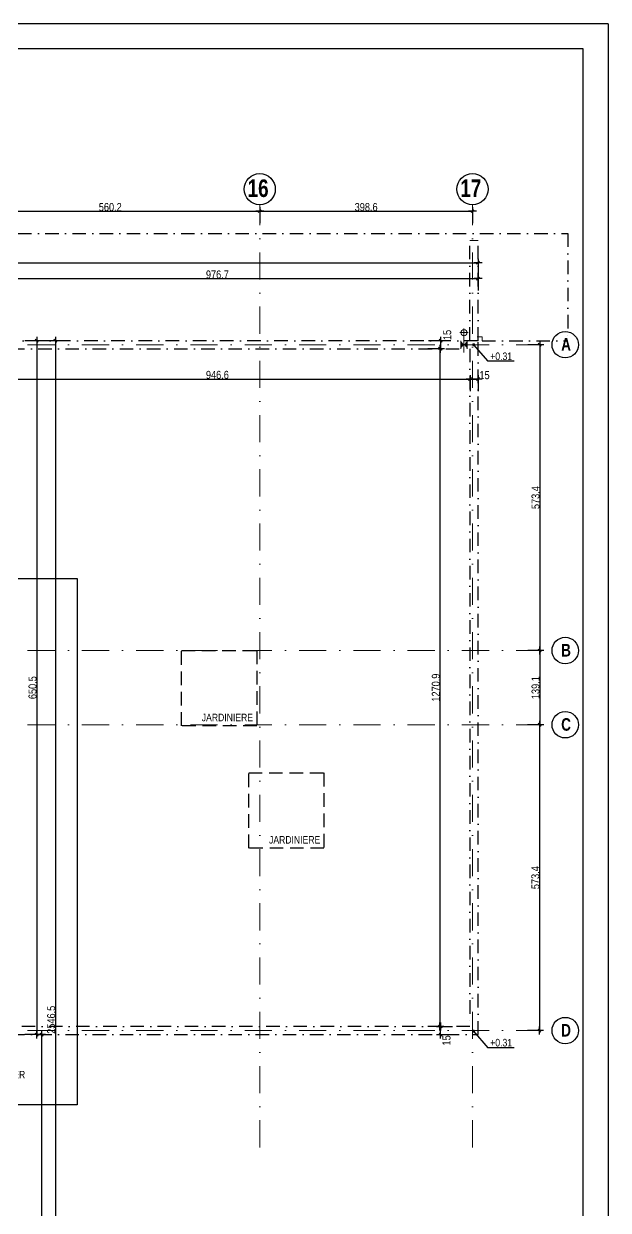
# Model space of a CAD drawing. Header units: millimetres. Extents: x 27344 to 33753, y -41751 to -37578.
# Drawn here: x 32658 to 33753, y -39802 to -37578 of the extents above; entities that cross this region are included whole.
import ezdxf
from ezdxf.enums import TextEntityAlignment as Align

# ---------------------------------------------------------------- set-up
doc = ezdxf.new("R2010")
doc.units = ezdxf.units.MM
doc.linetypes.add('CACHEX2', pattern=[19.05, 12.7, -6.35])
doc.linetypes.add('TIRETPTX2', pattern=[50.8, 25.4, -12.7, 0, -12.7])
for name, color, linetype in [('01-Cad  2', 1, 'Continuous'), ('01_cote_gen', 4, 'Continuous'), ('01_linteaux', 2, 'Continuous'), ('01_murs_sup', 2, 'CACHEX2'), ('01_resv', 32, 'Continuous'), ('01_texte', 230, 'Continuous'), ('AA_COTES', 2, 'Continuous')]:
    doc.layers.add(name, color=color, linetype=linetype)
doc.layers.add('01_tram_axes', color=2, linetype='TIRETPTX2', lineweight=9)
doc.styles.add('ARIAL NA', font='ARIALN.TTF')
doc.styles.add('impact', font='impact.ttf')
doc.styles.add('STYLE2', font='ARIALN.TTF')
doc.dimstyles.new('JB25', dxfattribs={"dimscale": 0.1, "dimtxt": 150, "dimasz": 15, "dimexe": 0.1, "dimexo": 0.1, "dimgap": 0.09, "dimtad": 1, "dimdec": 1, "dimlfac": 0.5, "dimdsep": 46, "dimtxsty": 'STYLE2', "dimblk1": 'BOND_G', "dimblk2": 'BOND_D', "dimsah": 1, "dimcen": 1.5, "dimdle": 0.01, "dimse1": 1, "dimse2": 1, "dimclrd": 4, "dimclre": 2, "dimclrt": 6, "dimazin": 2, "dimtfac": 2.333333, "dimtdec": 1, "dimtix": 1, "dimtmove": 2, "dimatfit": 3, "dimldrblk": 'BOND_G', "dimfxl": 1, "dimtolj": 1, "dimtzin": 0, "dimarcsym": 0})
doc.dimstyles.new('JB50', dxfattribs={"dimscale": 0.1, "dimtxt": 150, "dimasz": 15, "dimexe": 0.1, "dimexo": 0.1, "dimgap": 0.09, "dimtad": 1, "dimdec": 1, "dimdsep": 46, "dimtxsty": 'STYLE2', "dimblk1": 'BOND_G', "dimblk2": 'BOND_D', "dimsah": 1, "dimcen": 1.5, "dimdle": 0.01, "dimse1": 1, "dimse2": 1, "dimclrd": 4, "dimclre": 2, "dimclrt": 6, "dimazin": 2, "dimtfac": 2.333333, "dimtdec": 1, "dimtix": 1, "dimtmove": 2, "dimatfit": 3, "dimldrblk": 'BOND_G', "dimfxl": 1, "dimtolj": 1, "dimtzin": 0, "dimarcsym": 0})

# ---------------------------------------------------------------- blocks, each defined once
blk = doc.blocks.new('BOND_G')
at = {"layer": 'AA_COTES', "color": 0}
for p, q in [((0, -5), (0, 15)), ((5, 0), (-5, 0)), ((1.8, 1.8), (-1.8, -1.8))]:
    blk.add_line(p, q, dxfattribs=at)
blk = doc.blocks.new('BOND_D')
at = {"layer": 'AA_COTES', "color": 0}
for p, q in [((5, 0), (-5, 0)), ((-1.8, -1.8), (1.8, 1.8)), ((0, 5), (0, -15))]:
    blk.add_line(p, q, dxfattribs=at)
blk = doc.blocks.new('*D3480')
at = {"layer": '01_cote_gen', "color": 4, "lineweight": -2, "ltscale": 0.1, "transparency": 16777216}
blk.add_line((32533.7, -38055.4), (33507.4, -38055.4), dxfattribs=at)
at = {"layer": 'Defpoints', "color": 0, "ltscale": 0.1, "transparency": 16777216}
for p in [(33508.9, -38055.4), (32532.2, -38085.2), (33508.9, -38085.2)]:
    blk.add_point(p, dxfattribs=at)
at = {"layer": '01_cote_gen', "color": 4, "lineweight": -2, "ltscale": 0.1, "transparency": 16777216, "xscale": 1.5, "yscale": 1.5, "zscale": 1.5, "rotation": 180}
blk.add_blockref('BOND_G', (32532.2, -38055.4), dxfattribs=at)
at = {"layer": '01_cote_gen', "color": 4, "lineweight": -2, "ltscale": 0.1, "transparency": 16777216, "xscale": 1.5, "yscale": 1.5, "zscale": 1.5}
blk.add_blockref('BOND_D', (33508.9, -38055.4), dxfattribs=at)
at = {"layer": '01_cote_gen', "color": 6, "ltscale": 0.1, "transparency": 16777216, "insert": (33020.6, -38047.8), "char_height": 15, "attachment_point": 5, "style": 'STYLE2'}
blk.add_mtext('\\A1;976.7', dxfattribs=at)
blk = doc.blocks.new('*D3481')
at = {"layer": '01_cote_gen', "color": 4, "lineweight": -2, "ltscale": 0.1, "transparency": 16777216}
blk.add_line((31230.9, -38025.6), (33507.4, -38025.6), dxfattribs=at)
at = {"layer": 'Defpoints', "color": 0, "ltscale": 0.1, "transparency": 16777216}
for p in [(33508.9, -38025.6), (31229.4, -38048.4), (33508.9, -38048.4)]:
    blk.add_point(p, dxfattribs=at)
at = {"layer": '01_cote_gen', "color": 4, "lineweight": -2, "ltscale": 0.1, "transparency": 16777216, "xscale": 1.5, "yscale": 1.5, "zscale": 1.5, "rotation": 180}
blk.add_blockref('BOND_G', (31229.4, -38025.6), dxfattribs=at)
at = {"layer": '01_cote_gen', "color": 4, "lineweight": -2, "ltscale": 0.1, "transparency": 16777216, "xscale": 1.5, "yscale": 1.5, "zscale": 1.5}
blk.add_blockref('BOND_D', (33508.9, -38025.6), dxfattribs=at)
at = {"layer": '01_cote_gen', "color": 6, "ltscale": 0.1, "transparency": 16777216, "insert": (32369.2, -38017.9), "char_height": 15, "attachment_point": 5, "style": 'STYLE2'}
blk.add_mtext('\\A1;2279.5', dxfattribs=at)
blk = doc.blocks.new('*D3482')
at = {"layer": '01_cote_gen', "color": 4, "lineweight": -2, "ltscale": 0.1, "transparency": 16777216}
blk.add_line((32717, -38173.3), (32717, -40716.8), dxfattribs=at)
at = {"layer": 'Defpoints', "color": 0, "ltscale": 0.1, "transparency": 16777216}
for p in [(32664.1, -38171.8), (32664.1, -40718.3), (32717, -40718.3)]:
    blk.add_point(p, dxfattribs=at)
at = {"layer": '01_cote_gen', "color": 4, "lineweight": -2, "ltscale": 0.1, "transparency": 16777216, "xscale": 1.5, "yscale": 1.5, "zscale": 1.5}
for name, p, rotation in [('BOND_G', (32717, -38171.8), 90), ('BOND_D', (32717, -40718.3), 270)]:
    blk.add_blockref(name, p, dxfattribs=dict(at, rotation=rotation))
at = {"layer": '01_cote_gen', "color": 6, "ltscale": 0.1, "transparency": 16777216, "insert": (32709.3, -39445), "char_height": 15, "attachment_point": 5, "rotation": 90, "style": 'STYLE2'}
blk.add_mtext('\\A1;2546.5', dxfattribs=at)
blk = doc.blocks.new('*D3502')
at = {"layer": '01_cote_gen', "color": 4, "lineweight": -2, "ltscale": 0.1, "transparency": 16777216}
blk.add_line((32548.8, -38243.7), (33492.4, -38243.7), dxfattribs=at)
at = {"layer": 'Defpoints', "color": 0, "ltscale": 0.1, "transparency": 16777216}
for p in [(33493.9, -38243.7), (32547.3, -38267.2), (33493.9, -38265.9)]:
    blk.add_point(p, dxfattribs=at)
at = {"layer": '01_cote_gen', "color": 4, "lineweight": -2, "ltscale": 0.1, "transparency": 16777216, "xscale": 1.5, "yscale": 1.5, "zscale": 1.5, "rotation": 180}
blk.add_blockref('BOND_G', (32547.3, -38243.7), dxfattribs=at)
at = {"layer": '01_cote_gen', "color": 4, "lineweight": -2, "ltscale": 0.1, "transparency": 16777216, "xscale": 1.5, "yscale": 1.5, "zscale": 1.5}
blk.add_blockref('BOND_D', (33493.9, -38243.7), dxfattribs=at)
at = {"layer": '01_cote_gen', "color": 6, "ltscale": 0.1, "transparency": 16777216, "insert": (33020.6, -38236), "char_height": 15, "attachment_point": 5, "style": 'STYLE2'}
blk.add_mtext('\\A1;946.6', dxfattribs=at)
blk = doc.blocks.new('*D3503')
at = {"layer": '01_cote_gen', "color": 4, "lineweight": -2, "ltscale": 0.1, "transparency": 16777216}
blk.add_line((33495.4, -38243.7), (33507.4, -38243.7), dxfattribs=at)
at = {"layer": 'Defpoints', "color": 0, "ltscale": 0.1, "transparency": 16777216}
for p in [(33508.9, -38243.7), (33493.9, -38265.9), (33508.9, -38268.9)]:
    blk.add_point(p, dxfattribs=at)
at = {"layer": '01_cote_gen', "color": 4, "lineweight": -2, "ltscale": 0.1, "transparency": 16777216, "xscale": 1.5, "yscale": 1.5, "zscale": 1.5, "rotation": 180}
blk.add_blockref('BOND_G', (33493.9, -38243.7), dxfattribs=at)
at = {"layer": '01_cote_gen', "color": 4, "lineweight": -2, "ltscale": 0.1, "transparency": 16777216, "xscale": 1.5, "yscale": 1.5, "zscale": 1.5}
blk.add_blockref('BOND_D', (33508.9, -38243.7), dxfattribs=at)
at = {"layer": '01_cote_gen', "color": 6, "ltscale": 0.1, "transparency": 16777216, "insert": (33521.1, -38236.5), "char_height": 15, "attachment_point": 5, "style": 'STYLE2'}
blk.add_mtext('\\A1;15', dxfattribs=at)
blk = doc.blocks.new('*D3504')
at = {"layer": '01_cote_gen', "color": 4, "lineweight": -2, "ltscale": 0.1, "transparency": 16777216}
blk.add_line((33438.8, -38173.3), (33438.8, -38185.3), dxfattribs=at)
at = {"layer": 'Defpoints', "color": 0, "ltscale": 0.1, "transparency": 16777216}
for p in [(33399.8, -38171.8), (33399.8, -38186.8), (33438.8, -38186.8)]:
    blk.add_point(p, dxfattribs=at)
at = {"layer": '01_cote_gen', "color": 4, "lineweight": -2, "ltscale": 0.1, "transparency": 16777216, "xscale": 1.5, "yscale": 1.5, "zscale": 1.5}
for name, p, rotation in [('BOND_G', (33438.8, -38171.8), 90), ('BOND_D', (33438.8, -38186.8), 270)]:
    blk.add_blockref(name, p, dxfattribs=dict(at, rotation=rotation))
at = {"layer": '01_cote_gen', "color": 6, "ltscale": 0.1, "transparency": 16777216, "insert": (33451.3, -38161.1), "char_height": 15, "attachment_point": 5, "rotation": 90, "style": 'STYLE2'}
blk.add_mtext('\\A1;15', dxfattribs=at)
blk = doc.blocks.new('*D3625')
at = {"layer": '01_cote_gen', "color": 4, "lineweight": -2, "ltscale": 0.1, "transparency": 16777216}
blk.add_line((33437.6, -38188.3), (33437.6, -39456.2), dxfattribs=at)
at = {"layer": 'Defpoints', "color": 0, "ltscale": 0.1, "transparency": 16777216}
for p in [(33381.9, -38186.8), (33412.3, -39457.7), (33437.6, -39457.7)]:
    blk.add_point(p, dxfattribs=at)
at = {"layer": '01_cote_gen', "color": 4, "lineweight": -2, "ltscale": 0.1, "transparency": 16777216, "xscale": 1.5, "yscale": 1.5, "zscale": 1.5}
for name, p, rotation in [('BOND_G', (33437.6, -38186.8), 90), ('BOND_D', (33437.6, -39457.7), 270)]:
    blk.add_blockref(name, p, dxfattribs=dict(at, rotation=rotation))
at = {"layer": '01_cote_gen', "color": 6, "ltscale": 0.1, "transparency": 16777216, "insert": (33429.9, -38822.3), "char_height": 15, "attachment_point": 5, "rotation": 90, "style": 'STYLE2'}
blk.add_mtext('\\A1;1270.9', dxfattribs=at)
blk = doc.blocks.new('*D3505')
at = {"layer": '01_cote_gen', "color": 4, "lineweight": -2, "ltscale": 0.1, "transparency": 16777216}
blk.add_line((33438.8, -39471.3), (33438.8, -39459.2), dxfattribs=at)
at = {"layer": 'Defpoints', "color": 0, "ltscale": 0.1, "transparency": 16777216}
for p in [(33386, -39457.7), (33438.8, -39457.7), (33386, -39472.8)]:
    blk.add_point(p, dxfattribs=at)
at = {"layer": '01_cote_gen', "color": 4, "lineweight": -2, "ltscale": 0.1, "transparency": 16777216, "xscale": 1.5, "yscale": 1.5, "zscale": 1.5}
for name, p, rotation in [('BOND_D', (33438.8, -39457.7), 90), ('BOND_G', (33438.8, -39472.8), 270)]:
    blk.add_blockref(name, p, dxfattribs=dict(at, rotation=rotation))
at = {"layer": '01_cote_gen', "color": 6, "ltscale": 0.1, "transparency": 16777216, "insert": (33449.9, -39483.7), "char_height": 15, "attachment_point": 5, "rotation": 90, "style": 'STYLE2'}
blk.add_mtext('\\A1;15', dxfattribs=at)
blk = doc.blocks.new('*D3676')
at = {"layer": '01_cote_gen', "color": 4, "lineweight": -2, "ltscale": 0.1, "transparency": 16777216}
blk.add_line((32682.1, -38173.3), (32682.1, -39471.3), dxfattribs=at)
at = {"layer": 'Defpoints', "color": 0, "ltscale": 0.1, "transparency": 16777216}
for p in [(32673.2, -38171.8), (32673.2, -39472.8), (32682.1, -39472.8)]:
    blk.add_point(p, dxfattribs=at)
at = {"layer": '01_cote_gen', "color": 4, "lineweight": -2, "ltscale": 0.1, "transparency": 16777216, "xscale": 1.5, "yscale": 1.5, "zscale": 1.5}
for name, p, rotation in [('BOND_G', (32682.1, -38171.8), 90), ('BOND_D', (32682.1, -39472.8), 270)]:
    blk.add_blockref(name, p, dxfattribs=dict(at, rotation=rotation))
at = {"layer": '01_cote_gen', "color": 6, "ltscale": 0.1, "transparency": 16777216, "insert": (32674.4, -38822.3), "char_height": 15, "attachment_point": 5, "rotation": 90, "style": 'STYLE2'}
blk.add_mtext('\\A1;650.5', dxfattribs=at)
blk = doc.blocks.new('*D3549')
at = {"layer": '01_cote_gen', "color": 4, "lineweight": -2, "ltscale": 0.1, "transparency": 16777216}
blk.add_line((32691.3, -39474.3), (32691.3, -40716.8), dxfattribs=at)
at = {"layer": 'Defpoints', "color": 0, "ltscale": 0.1, "transparency": 16777216}
for p in [(32660.9, -39472.8), (32691.3, -40718.3), (32695.8, -40718.3)]:
    blk.add_point(p, dxfattribs=at)
at = {"layer": '01_cote_gen', "color": 4, "lineweight": -2, "ltscale": 0.1, "transparency": 16777216, "xscale": 1.5, "yscale": 1.5, "zscale": 1.5}
for name, p, rotation in [('BOND_G', (32691.3, -39472.8), 90), ('BOND_D', (32691.3, -40718.3), 270)]:
    blk.add_blockref(name, p, dxfattribs=dict(at, rotation=rotation))
at = {"layer": '01_cote_gen', "color": 6, "ltscale": 0.1, "transparency": 16777216, "insert": (32683.6, -40095.5), "char_height": 15, "attachment_point": 5, "rotation": 90, "style": 'STYLE2'}
blk.add_mtext('\\A1;622.8', dxfattribs=at)
blk = doc.blocks.new('*D3692')
at = {"layer": '01_cote_gen', "color": 4, "lineweight": -2, "ltscale": 0.1, "transparency": 16777216}
blk.add_line((33624.5, -38180.8), (33624.5, -38751.2), dxfattribs=at)
at = {"layer": 'Defpoints', "color": 0, "ltscale": 0.1, "transparency": 16777216}
for p in [(33617.4, -38179.3), (33617.4, -38752.7), (33624.5, -38752.7)]:
    blk.add_point(p, dxfattribs=at)
at = {"layer": '01_cote_gen', "color": 4, "lineweight": -2, "ltscale": 0.1, "transparency": 16777216, "xscale": 1.5, "yscale": 1.5, "zscale": 1.5}
for name, p, rotation in [('BOND_G', (33624.5, -38179.3), 90), ('BOND_D', (33624.5, -38752.7), 270)]:
    blk.add_blockref(name, p, dxfattribs=dict(at, rotation=rotation))
at = {"layer": '01_cote_gen', "color": 6, "ltscale": 0.1, "transparency": 16777216, "insert": (33616.8, -38466), "char_height": 15, "attachment_point": 5, "rotation": 90, "style": 'STYLE2'}
blk.add_mtext('\\A1;573.4', dxfattribs=at)
blk = doc.blocks.new('*D3693')
at = {"layer": '01_cote_gen', "color": 4, "lineweight": -2, "ltscale": 0.1, "transparency": 16777216}
blk.add_line((33624.5, -38754.2), (33624.5, -38890.4), dxfattribs=at)
at = {"layer": 'Defpoints', "color": 0, "ltscale": 0.1, "transparency": 16777216}
for p in [(33617.4, -38752.7), (33604, -38891.9), (33624.5, -38891.9)]:
    blk.add_point(p, dxfattribs=at)
at = {"layer": '01_cote_gen', "color": 4, "lineweight": -2, "ltscale": 0.1, "transparency": 16777216, "xscale": 1.5, "yscale": 1.5, "zscale": 1.5}
for name, p, rotation in [('BOND_G', (33624.5, -38752.7), 90), ('BOND_D', (33624.5, -38891.9), 270)]:
    blk.add_blockref(name, p, dxfattribs=dict(at, rotation=rotation))
at = {"layer": '01_cote_gen', "color": 6, "ltscale": 0.1, "transparency": 16777216, "insert": (33616.8, -38822.3), "char_height": 15, "attachment_point": 5, "rotation": 90, "style": 'STYLE2'}
blk.add_mtext('\\A1;139.1', dxfattribs=at)
blk = doc.blocks.new('*D3694')
at = {"layer": '01_cote_gen', "color": 4, "lineweight": -2, "ltscale": 0.1, "transparency": 16777216}
blk.add_line((33624.1, -38893.4), (33624.1, -39463.8), dxfattribs=at)
at = {"layer": 'Defpoints', "color": 0, "ltscale": 0.1, "transparency": 16777216}
for p in [(33604, -38891.9), (33624.1, -39465.3), (33624.1, -39465.3)]:
    blk.add_point(p, dxfattribs=at)
at = {"layer": '01_cote_gen', "color": 4, "lineweight": -2, "ltscale": 0.1, "transparency": 16777216, "xscale": 1.5, "yscale": 1.5, "zscale": 1.5}
for name, p, rotation in [('BOND_G', (33624.1, -38891.9), 90), ('BOND_D', (33624.1, -39465.3), 270)]:
    blk.add_blockref(name, p, dxfattribs=dict(at, rotation=rotation))
at = {"layer": '01_cote_gen', "color": 6, "ltscale": 0.1, "transparency": 16777216, "insert": (33616.4, -39178.6), "char_height": 15, "attachment_point": 5, "rotation": 90, "style": 'STYLE2'}
blk.add_mtext('\\A1;573.4', dxfattribs=at)
blk = doc.blocks.new('*D3698')
at = {"layer": '01_cote_gen', "color": 4, "lineweight": -2, "ltscale": 0.1, "transparency": 16777216}
blk.add_line((32541.3, -37929.1), (33098.5, -37929.1), dxfattribs=at)
at = {"layer": 'Defpoints', "color": 0, "ltscale": 0.1, "transparency": 16777216}
for p in [(32539.8, -37929.1), (33100, -37929.1), (33100, -37948.2)]:
    blk.add_point(p, dxfattribs=at)
at = {"layer": '01_cote_gen', "color": 4, "lineweight": -2, "ltscale": 0.1, "transparency": 16777216, "xscale": 1.5, "yscale": 1.5, "zscale": 1.5, "rotation": 180}
blk.add_blockref('BOND_G', (32539.8, -37929.1), dxfattribs=at)
at = {"layer": '01_cote_gen', "color": 4, "lineweight": -2, "ltscale": 0.1, "transparency": 16777216, "xscale": 1.5, "yscale": 1.5, "zscale": 1.5}
blk.add_blockref('BOND_D', (33100, -37929.1), dxfattribs=at)
at = {"layer": '01_cote_gen', "color": 6, "ltscale": 0.1, "transparency": 16777216, "insert": (32819.9, -37921.4), "char_height": 15, "attachment_point": 5, "style": 'STYLE2'}
blk.add_mtext('\\A1;560.2', dxfattribs=at)
blk = doc.blocks.new('*D3699')
at = {"layer": '01_cote_gen', "color": 4, "lineweight": -2, "ltscale": 0.1, "transparency": 16777216}
blk.add_line((33101.5, -37929.1), (33497.1, -37929.1), dxfattribs=at)
at = {"layer": 'Defpoints', "color": 0, "ltscale": 0.1, "transparency": 16777216}
for p in [(33100, -37948.2), (33498.6, -37929.1), (33498.6, -37929.1)]:
    blk.add_point(p, dxfattribs=at)
at = {"layer": '01_cote_gen', "color": 4, "lineweight": -2, "ltscale": 0.1, "transparency": 16777216, "xscale": 1.5, "yscale": 1.5, "zscale": 1.5, "rotation": 180}
blk.add_blockref('BOND_G', (33100, -37929.1), dxfattribs=at)
at = {"layer": '01_cote_gen', "color": 4, "lineweight": -2, "ltscale": 0.1, "transparency": 16777216, "xscale": 1.5, "yscale": 1.5, "zscale": 1.5}
blk.add_blockref('BOND_D', (33498.6, -37929.1), dxfattribs=at)
at = {"layer": '01_cote_gen', "color": 6, "ltscale": 0.1, "transparency": 16777216, "insert": (33299.3, -37921.4), "char_height": 15, "attachment_point": 5, "style": 'STYLE2'}
blk.add_mtext('\\A1;398.6', dxfattribs=at)

msp = doc.modelspace()

# ---------------------------------------------------------------- linework, layer by layer
at = {"layer": '01-Cad  2'}
for p, q in [((33752.9, -37577.58), (27343.51, -37577.58)), ((33752.9, -37577.58), (33752.9, -40355.28)), ((33705.9, -37624.58), (27390.51, -37624.58)), ((33705.9, -40355.28), (33705.9, -37624.58))]:
    msp.add_line(p, q, dxfattribs=at)
at = {"layer": '01_linteaux', "linetype": 'TIRETPTX2'}
for p, q in [((31221.89, -37970.66), (33677.17, -37970.66)), ((33677.17, -37970.66), (33677.17, -38171.82)), ((33493.87, -38171.82), (33493.87, -37983.82)), ((33508.91, -38171.8), (33508.91, -37983.82)), ((33508.91, -38171.8), (32532.25, -38171.8)), ((33508.91, -39472.76), (33508.91, -38171.8)), ((33516.43, -38171.82), (33677.17, -38171.82)), ((32532.25, -38186.84), (33493.87, -38186.84)), ((33493.87, -38186.84), (33493.87, -39457.72)), ((33493.87, -39457.72), (32532.25, -39457.72)), ((32532.25, -39472.76), (33508.91, -39472.76))]:
    msp.add_line(p, q, dxfattribs=at)
at = {"layer": '01_linteaux', "lineweight": 0}
for p, q in [((33493.87, -37983.82), (33508.91, -37983.82)), ((33482.59, -38149.12), (33482.59, -38164.45)), ((33482.59, -38149.12), (33482.59, -38164.45)), ((33474.92, -38156.78), (33490.25, -38156.78)), ((33474.92, -38156.78), (33490.25, -38156.78)), ((33507.03, -38164.3), (33516.43, -38164.3)), ((33516.43, -38164.3), (33516.43, -38171.82))]:
    msp.add_line(p, q, dxfattribs=at)
msp.add_circle((33482.59, -38156.78), 5.64, dxfattribs=at)
msp.add_circle((33482.59, -38156.78), 5.64, dxfattribs=at)
at = {"layer": '01_murs_sup', "ltscale": 2}
for p, q in [((32953.36, -38893.75), (32953.36, -38752.75)), ((32953.36, -38752.75), (33094.28, -38752.75)), ((33094.28, -38752.75), (33094.28, -38893.75)), ((33094.28, -38893.75), (32953.36, -38893.75)), ((33079.4, -39123.08), (33079.4, -38982.08)), ((33079.4, -38982.08), (33220.33, -38982.08)), ((33220.33, -38982.08), (33220.33, -39123.08)), ((33220.33, -39123.08), (33079.4, -39123.08))]:
    msp.add_line(p, q, dxfattribs=at)
at = {"layer": '01_resv', "lineweight": 0}
for p, q in [((33482.59, -38149.12), (33482.59, -38194.02)), ((33476.48, -38171.8), (33476.48, -38186.84)), ((33488.7, -38171.8), (33488.7, -38186.84))]:
    msp.add_line(p, q, dxfattribs=at)
msp.add_solid([(33476.48, -38186.84), (33476.48, -38171.8), (33488.7, -38171.8), (33488.7, -38186.84)], dxfattribs=at)
at = {"layer": '01_texte'}
for p, q in [((33500.71, -38179.41), (33527.16, -38210.49)), ((33576.83, -38210.49), (33527.16, -38210.49)), ((31362.19, -38617.66), (32758.09, -38617.66)), ((32758.09, -38617.66), (32758.09, -39604.66)), ((33500.71, -39466.3), (33527.16, -39497.38)), ((33576.83, -39497.38), (33527.16, -39497.38)), ((32758.09, -39604.66), (31362.19, -39604.66))]:
    msp.add_line(p, q, dxfattribs=at)
at = {"layer": '01_texte', "const_width": 2.82}
for points in [[(33499.3, -38179.41, 1), (33502.12, -38179.41, 1)], [(33499.3, -39466.3, 1), (33502.12, -39466.3, 1)]]:
    msp.add_lwpolyline(points, format="xyb", close=True, dxfattribs=at)
at = {"layer": '01_texte'}
for centre, radius in [((33100.01, -37887.75), 29.12), ((33498.57, -37887.75), 29.12), ((33672.39, -38179.34), 24.76), ((33672.39, -38752.74), 24.76), ((33672.39, -38891.86), 24.76), ((33672.39, -39465.26), 24.76)]:
    msp.add_circle(centre, radius, dxfattribs=at)
at = {"layer": '01_tram_axes', "color": 253, "ltscale": 2}
for p, q in [((33100.01, -39684.19), (33100.01, -37916.88)), ((33498.57, -39684.19), (33498.57, -37916.88)), ((31037.94, -38179.34), (33640.58, -38179.34)), ((31037.94, -38752.74), (33640.58, -38752.74)), ((31037.94, -38891.86), (33640.58, -38891.86)), ((31037.94, -39465.26), (33640.58, -39465.26))]:
    msp.add_line(p, q, dxfattribs=at)
at = {"layer": '01_tram_axes', "ltscale": 0.5}
msp.add_line((33508.91, -38164.3), (33507.97, -38164.3), dxfattribs=at)

# ---------------------------------------------------------------- texts
at = {"layer": '01_texte', "style": 'impact'}
for s, p in [('16', (33096.87, -37885.99)), ('17', (33495.43, -37885.99))]:
    msp.add_text(s, height=32.9, dxfattribs=at).set_placement(p, align=Align.MIDDLE_CENTER)
for s, p in [('A', (33664.77, -38190.54)), ('B', (33664.77, -38763.94)), ('C', (33664.77, -38903.06)), ('D', (33664.77, -39476.46))]:
    msp.add_text(s, height=23.5, rotation=0, dxfattribs=at).set_placement(p)
at = {"layer": '01_texte', "style": 'ARIAL NA'}
for s, p in [('+0.31', (33531.85, -38208.06)), ('JARDINIERE', (32991.36, -38885.33)), ('JARDINIERE', (33117.4, -39114.66)), ('+0.31', (33531.85, -39494.96)), ('A CONFIRMER', (32547.55, -39554.87))]:
    msp.add_text(s, height=14.1, dxfattribs=at).set_placement(p)

# ---------------------------------------------------------------- dimensions: what is measured, and where the dimension line sits
at = {"layer": '01_cote_gen', "ltscale": 0.1}
for base, p1, p2, picture, middle in [((33100.01, -37929.11), (32539.77, -37929.11), (33100.01, -37948.23), '*D3698', (32819.89, -37921.44)), ((33498.57, -37929.11), (33100.01, -37948.23), (33498.57, -37929.11), '*D3699', (33299.29, -37921.44)), ((33508.91, -38025.56), (31229.41, -38048.38), (33508.91, -38048.38), '*D3481', (32369.16, -38017.89)), ((33508.91, -38055.43), (32532.25, -38085.21), (33508.91, -38085.21), '*D3480', (33020.58, -38047.76)), ((33493.87, -38243.66), (32547.29, -38267.15), (33493.87, -38265.85), '*D3502', (33020.58, -38235.99))]:
    dim = msp.add_linear_dim(base=base, p1=p1, p2=p2, dimstyle='JB50', dxfattribs=at)
    dim.commit()
    dim.dimension.update_dxf_attribs({"geometry": picture, "text_midpoint": middle})
for base, p1, p2, picture, middle in [((33438.83, -38186.84), (33399.76, -38171.8), (33399.76, -38186.84), '*D3504', (33451.33, -38161.1)), ((33438.83, -39457.72), (33385.98, -39472.76), (33385.98, -39457.72), '*D3505', (33449.93, -39483.73))]:
    dim = msp.add_linear_dim(base=base, p1=p1, p2=p2, angle=90, dimstyle='JB50', dxfattribs=at)
    dim.commit()
    dim.dimension.update_dxf_attribs({"geometry": picture, "text_midpoint": middle, "dimtype": 160})
for base, p1, p2, dimstyle, picture, middle in [((32682.08, -39472.76), (32673.16, -38171.8), (32673.16, -39472.76), 'JB25', '*D3676', (32674.42, -38822.28)), ((32716.99, -40718.26), (32664.08, -38171.8), (32664.08, -40718.26), 'JB50', '*D3482', (32709.32, -39445.03)), ((33624.51, -38752.74), (33617.42, -38179.34), (33617.42, -38752.74), 'JB50', '*D3692', (33616.85, -38466.04)), ((33437.55, -39457.72), (33381.93, -38186.84), (33412.28, -39457.72), 'JB50', '*D3625', (33429.88, -38822.28)), ((33624.51, -38891.86), (33617.42, -38752.74), (33604.05, -38891.86), 'JB50', '*D3693', (33616.85, -38822.3)), ((33624.11, -39465.26), (33604.05, -38891.86), (33624.11, -39465.26), 'JB50', '*D3694', (33616.44, -39178.56)), ((32691.3166, -40718.2597), (32660.9342, -39472.7596), (32695.8417, -40718.2597), 'JB25', '*D3549', (32683.649, -40095.5097))]:
    dim = msp.add_linear_dim(base=base, p1=p1, p2=p2, angle=90, dimstyle=dimstyle, dxfattribs=at)
    dim.commit()
    dim.dimension.update_dxf_attribs({"geometry": picture, "text_midpoint": middle})
dim = msp.add_linear_dim(base=(33508.91, -38243.66), p1=(33493.87, -38265.85), p2=(33508.91, -38268.93), dimstyle='JB50', dxfattribs=at)
dim.commit()
dim.dimension.update_dxf_attribs({"geometry": '*D3503', "text_midpoint": (33521.12, -38236.45), "dimtype": 160})

doc.saveas('drawing.dxf')
